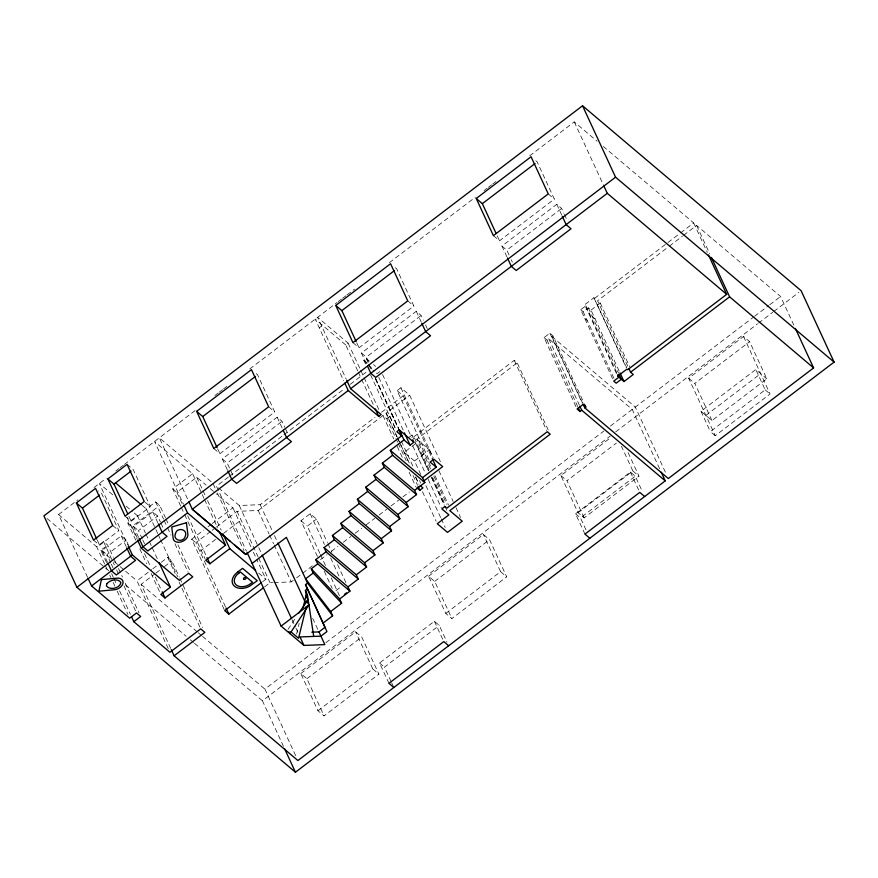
<?xml version="1.0" encoding="UTF-8"?>
<svg xmlns="http://www.w3.org/2000/svg" width="878" height="878" viewBox="0 0 878 878"><rect width="100%" height="100%" fill="white"/><g stroke="black" fill="none" stroke-linecap="round" stroke-linejoin="round"><path stroke-width="0.66" stroke-dasharray="4.39 3.29" d="M296.577 634.037L299.178 623.457M288.017 629.372L295.568 617.925M87.591 577.34L58.574 514.541L77.89 499.834M93.979 487.575L106.271 478.214M115.786 470.97L119.013 468.512M120.088 467.7L123.315 465.241M124.391 464.418L195.289 410.443M214.912 395.495L218.183 393.015M219.28 392.181L222.551 389.689M223.638 388.855L226.908 386.364M249.802 368.936L337.196 302.405M338.282 301.571L341.542 299.091M342.629 298.257L345.899 295.776M346.986 294.953L354.591 289.147M389.393 262.654L475.305 197.243M484.008 190.625L487.268 188.133M488.355 187.31L491.614 184.83M492.712 183.996L495.971 181.516M529.686 155.845L574.267 121.899L597.117 141.226M319.241 327.845L321.644 326.012M357.697 370.812L345.745 344.955L348.138 343.133L317.616 317.309L346.075 378.89M104.625 564.005L96.668 546.764L103.516 541.55L107.665 545.062L113.361 557.376M135.816 540.266L127.848 523.025L137.44 515.715L133.324 512.236M157.733 533.561L146.352 508.933L155.604 501.898L159.752 505.41L165.437 517.724M180.703 506.09L172.736 488.848L192.611 473.714L154.517 441.491L183.535 504.29M93.54 540.113L99.642 545.271L118.826 530.663L101.661 493.502L98.61 490.923M125.06 516.11L131.162 521.269L150.357 506.661L133.182 469.5L128.1 465.197M213.804 448.537L219.917 453.706L274.737 411.958L257.572 374.796L254.51 372.217M352.923 342.618L359.036 347.787L413.856 306.038L396.68 268.877L393.629 266.297M493.414 235.655L499.516 240.813L554.347 199.076L537.171 161.914L534.12 159.335M106.501 562.589L100.816 550.276L107.665 545.062M137.122 537.621L131.996 526.537L159.752 505.41M182.009 503.445L176.884 492.36L196.76 477.226L206.056 485.095M107.577 562.458L102.057 550.506L121.241 535.887L126.125 540.025L128.89 545.995M138.548 537.259L133.577 526.504L152.772 511.885L157.656 516.023L160.411 522.004M227.303 469.686L222.332 458.931L277.152 417.182L282.036 421.319L284.801 427.301M366.422 363.766L361.451 353.011L416.271 311.262L421.155 315.4L423.361 320.185M506.902 256.804L501.931 246.049L556.762 204.3L561.646 208.437L563.852 213.211M110.804 562.996L106.94 554.633L126.125 540.025M142.335 539.004L138.461 530.63L157.656 516.023M232.736 475.02L227.215 463.057L282.036 421.319M368.541 361.923L366.335 357.137L421.155 315.4M509.031 254.96L506.815 250.175L561.646 208.437M365.511 363.942L363.81 360.254L366.203 358.422L369.342 361.077M228.423 477.061L216.449 486.182L246.466 551.143M229.509 476.238L282.837 435.642M283.923 434.808L344.867 388.405M350.311 384.268L367.717 371.01M379.911 371.537L377.09 373.688L373.018 370.242M168.247 648.579L136.957 580.852L151.806 569.548M152.86 568.746L160.29 563.094M161.343 562.282L167.709 557.442L171.858 560.954L179.255 576.956M224.12 609.365L191.689 539.18L203.619 530.092M207.954 526.8L211.214 524.32M212.3 523.497L232.9 507.802L216.372 493.831M170.694 648.403L141.106 584.364L154.89 573.872M155.955 573.06L160.191 569.833M164.438 566.606L171.858 560.954M225.437 606.731L195.849 542.692L211.027 531.135M212.114 530.312L215.362 527.832M216.449 527.009L237.049 511.325L258.22 510.502L382.951 415.546L386.858 418.85L395.385 437.321M428.98 459.578L397.119 390.622L400.884 387.758L409.675 395.199L440.405 461.685M218.523 487.938L239.266 505.487L260.195 504.685L375.049 417.237M381.546 412.287L403.221 395.791L397.119 390.622M199.866 551.395L216.131 539.015M223.725 533.242L241.077 520.028M396.878 436.662L386.035 413.198L409.675 395.199M386.858 418.85L389.942 416.501L386.035 413.198M408.83 437.442L411.914 435.093L413.867 436.75L429.232 469.993M317.441 556.476L300.945 520.764L310.197 513.718L316.541 519.096L327.351 542.494M616.532 373.71L584.66 304.754L593.912 297.708L626.508 367.289M594.647 298.322L679.528 233.702M680.615 232.868L693.675 222.924L603.34 146.494M413.867 436.75L514.267 360.309L517.197 362.79L548.487 430.516M575.946 406.569L544.075 337.613L549.902 333.179L552.833 335.659L584.122 403.375M612.603 378.659L580.742 309.693L585.878 305.785L584.66 304.754M613.909 378.264L583.19 311.767L588.326 307.849L591.015 310.121L619.462 371.701M627.737 366.071L597.578 300.803L668.312 246.948M669.398 246.125L682.458 236.182M683.545 235.348L696.605 225.405L780.608 296.479L794.261 326.034M430.45 468.786L416.798 439.23L517.197 362.79M577.735 406.58L547.005 340.093L548.728 338.787L632.237 409.444L660.113 469.785M582.531 402.936L551.812 336.439L552.833 335.659M319.811 553.228L307.289 526.141L316.541 519.096M591.015 310.121L600.267 303.075L597.578 300.803M420.781 474.526L414.515 460.983L429.254 449.766L416.798 439.23M262.643 581.708L265.902 579.228L256.793 559.527M264.629 586.866L270.051 582.74L272.696 582.641M274.024 582.586L291.222 581.927L295.557 578.624M296.643 577.801L313.995 564.587M320.503 559.626L327.011 554.676M331.357 551.373L337.854 546.423M343.287 542.286L350.871 536.513M355.217 533.209L361.725 528.249M366.06 524.945L374.73 518.338M379.076 515.035L386.66 509.262M391.006 505.958L398.601 500.175M402.936 496.871L409.444 491.921M336 590.62L341.136 586.702M295.634 755.607L264.904 689.12L320.492 646.79M325.947 642.641L603.888 431.021M610.429 426.039L753.5 317.123M754.586 316.289L768.678 305.566M769.765 304.732L780.608 296.479M283.495 746.366L262.445 700.809L610.276 435.971M615.73 431.822L757.484 323.894M758.57 323.071L772.75 312.272M773.836 311.449L798.914 292.352M300.803 673.569L355.623 631.82L361.725 636.989L378.901 674.15L324.07 715.888L317.968 710.73L300.803 673.569L306.905 678.727L324.07 715.888M428.607 576.253L483.438 534.515L489.54 539.674L506.705 576.835L451.885 618.584L445.783 613.415L428.607 576.253L434.709 581.423L451.885 618.584M628.099 452.598L638.975 476.139L584.144 517.877L578.042 512.708L560.877 475.547L611.395 437.079M743.512 336.493L770.072 393.981L715.241 435.718L688.681 378.242L743.512 336.493L749.614 341.663L766.779 378.824L711.959 420.562L700.973 411.266L755.793 369.528L766.779 378.824M306.905 678.727L361.725 636.989M434.709 581.423L489.54 539.674M584.144 517.877L566.979 480.716L616.433 443.061M711.959 420.562L694.794 383.401L749.614 341.663M388.954 683.347L379.559 663.022L434.39 621.273L439.263 625.41L447.001 642.147M584.946 534.109L575.562 513.795L630.382 472.046L635.266 476.183L642.444 491.724M317.968 710.73L372.799 668.981L355.623 631.82M445.783 613.415L500.603 571.677L483.438 534.515M578.042 512.708L632.873 470.97L621.426 446.2M705.857 415.404L760.677 373.655M391.072 681.493L384.443 667.148L439.263 625.41M585.966 529.873L580.446 517.921L635.266 476.183M715.241 435.718L710.357 431.592L765.188 389.843L755.793 369.528M548.245 193.906L554.347 199.076M765.188 389.843L770.072 393.981M688.681 378.242L694.794 383.401M597.94 306.411L598.675 307.037M588.688 313.457L589.906 314.489M592.354 316.563L595.032 318.835M580.742 309.693L583.19 311.767M501.931 246.049L506.815 250.175M584.77 318.407L587.206 320.47M551.812 336.439L635.321 407.096L666.04 473.593M544.075 337.613L547.005 340.093M632.873 470.97L638.975 476.139M407.754 300.88L413.856 306.038M560.877 475.547L566.979 480.716M575.562 513.795L580.446 517.921M361.451 353.011L366.335 357.137M373.534 364.622L375.63 366.389M345.745 344.955L315.224 319.131L343.671 380.712M363.81 360.254L367.717 363.558M414.515 460.983L404.264 452.302L415.909 443.434L428.431 470.52M500.603 571.677L506.705 576.835M268.635 406.799L274.737 411.958M300.945 520.764L307.289 526.141M222.332 458.931L227.215 463.057M210.182 488.585L215.34 492.953M379.559 663.022L384.443 667.148M172.736 488.848L176.884 492.36M372.799 668.981L378.901 674.15M258.67 573.115L265.902 579.228M191.689 539.18L195.849 542.692M145.265 502.359L150.357 506.661M142.236 505.454L146.352 508.933M112.735 494.819L99.346 483.493L127.793 545.062M126.114 506.134L132.293 511.369M133.577 526.504L138.461 530.63M127.848 523.025L131.996 526.537M112.724 525.505L118.826 530.663M102.057 550.506L106.94 554.633M58.574 514.541L96.668 546.764M100.816 550.276L113.207 560.768M114.239 561.635L124.566 570.371M125.598 571.249L136.957 580.852M141.106 584.364L197.287 631.897M198.329 632.786L201.446 635.42M202.489 636.309L264.904 689.12M47.039 518.547L104.548 567.21M105.59 568.088L108.729 570.744M125.466 584.902L186.114 636.221M190.296 639.755L193.434 642.411M194.477 643.3L262.445 700.809M696.605 225.405L709.687 253.731M693.675 222.924L707.328 252.48M574.267 121.899L603.285 184.698M700.973 411.266L710.357 431.592M564.4 214.408L567.166 220.389M556.762 204.3L561.733 215.055M600.267 303.075L629.844 367.103M593.912 297.708L626.343 367.893M588.326 307.849L618.485 373.117M585.878 305.785L617.75 374.741M630.382 472.046L639.217 491.175M549.902 333.179L582.333 403.364M548.728 338.787L579.447 405.274M511.237 259.734L512.346 262.127M497.233 235.864L499.516 240.813M514.267 360.309L546.698 430.494M425.578 324.959L427.235 328.548M416.271 311.262L421.242 322.028M400.884 387.758L433.315 457.943M429.254 449.766L432.667 457.153M438.923 470.696L453.147 501.481M456 507.638L460.544 517.493M403.221 395.791L431.669 457.361M418.993 441.085L431.515 468.183M434.928 475.569L448.581 505.113M433.864 476.172L446.957 504.488M432.645 477.38L445.168 504.477M431.844 477.917L444.367 505.004M444.926 506.233L447.209 511.161M411.914 435.093L428.42 470.806M431.263 476.963L444.345 505.278M382.567 374.511L411.584 437.31M412.814 446.068L425.336 473.154M428.179 479.311L441.261 507.627M378.791 377.386L403.265 430.33M425.896 485.611L440.69 517.625M441.261 518.854L445.245 527.48M370.746 366.708L371.855 369.089M375.532 378.374L398.294 427.63M366.203 358.422L368.486 363.349M369.056 364.579L371.328 369.506M375.312 378.122L398.634 428.607M368.694 364.381L370.395 368.08M375.521 379.153L398.283 428.409M356.742 342.826L359.036 347.787M389.942 416.501L396.197 430.044M401.323 441.129L413.264 466.986M419.53 480.529L420.661 482.999M370.637 375.027L396.241 430.439M386.276 413.406L397.119 436.871M397.69 438.1L409.949 464.616M415.645 476.93L419.058 484.316M422.472 491.713L436.125 521.258M397.449 437.892L399.15 441.579M399.72 442.808L409.378 463.716M415.623 477.237L418.466 483.383M395.956 438.55L397.668 442.249M398.239 443.478L406.196 460.72M413.033 475.492L417.577 485.347M382.951 415.546L393.761 438.934M397.174 446.331L402.289 457.405M409.126 472.188L415.952 486.961M348.138 343.133L360.09 368.99M360.66 370.22L363.503 376.377M364.074 377.606L378.868 409.62M358.257 372.042L361.11 378.199M361.67 379.439L374.193 406.525M434.39 621.273L443.225 640.402M285.35 428.486L288.116 434.467M277.152 417.182L282.123 427.948M327.922 543.723L331.906 552.339M337.591 564.653L346.13 583.124M391.621 682.689L393.278 686.278M310.197 513.718L324.421 544.503M330.677 558.046L339.786 577.757M320.382 554.457L325.497 565.542M331.193 577.856L339.72 596.327M324.267 571.249L332.235 588.49M260.195 504.685L272.18 530.619M274.463 535.558L277.316 541.737M312.7 618.321L317.836 629.427M258.22 510.502L269.03 533.901M269.601 535.13L273.585 543.756M274.156 544.986L291.222 581.927M217.623 448.746L219.917 453.706M239.266 505.487L258.176 546.412M258.758 547.652L261.04 552.613M291.99 619.583L295.425 627.024M295.996 628.264L298.29 633.225M237.049 511.325L258.121 556.915M258.681 558.145L270.051 582.74M232.9 507.802L251.108 547.213M253.38 552.141L256.222 558.298M215.066 488.003L212.783 483.087L159.313 437.837L187.76 499.406M217.338 492.931L244.084 550.802M196.76 477.226L202.445 489.54M203.016 490.78L205.298 495.697M207.57 500.625L221.223 530.18M192.611 473.714L203.981 498.342M204.552 499.571L217.645 527.897M187.694 515.759L206.473 556.389M181.263 507.319L184.117 513.476M184.676 514.706L205.167 559.034M166.008 518.953L168.85 525.11M177.96 544.81L190.471 571.896M155.604 501.898L163.571 519.128M164.131 520.369L166.985 526.526M167.544 527.755L170.958 535.141M174.941 543.756L188.035 572.083M160.97 523.189L163.725 529.171M152.772 511.885L157.744 522.651M179.825 578.196L202.588 627.452M158.292 534.801L160.005 538.488M160.575 539.718L177.641 576.659M167.709 557.442L175.106 573.444M179.09 582.07L181.362 586.998M181.933 588.227L200.711 628.857M137.44 515.715L145.408 532.957M145.978 534.186L148.821 540.343M149.392 541.583L151.664 546.5M152.234 547.74L157.349 558.814M142.884 540.189L144.541 543.778M128.879 516.319L131.162 521.269M144.519 553.623L150.775 567.177M155.329 577.022L161.585 590.565M127.036 517.34L137.275 539.509M139.789 548.882L146.626 563.665M151.17 573.51L160.279 593.21M121.241 535.887L126.212 546.654M113.931 558.606L116.203 563.533M118.475 568.461L122.459 577.076M125.302 583.233L138.965 612.789M103.516 541.55L112.625 561.251M113.185 562.48L114.327 564.949M116.598 569.866L119.452 576.023M123.996 585.878L136.518 612.965M111.352 564.192L113.01 567.781M97.348 540.321L99.642 545.271M111.627 573.674L113.328 577.373M113.899 578.602L116.741 584.759M119.595 590.916L130.405 614.315M105.195 565.234L107.478 570.162M109.75 575.09L110.891 577.548M113.163 582.476L114.875 586.175M117.147 591.092L127.958 614.49"/><path stroke-width="1.32" d="M303.086 607.598L306.016 595.69L307.399 594.636L305.445 590.4L307.454 588.864L305.5 584.627L307.53 583.08L286.393 537.325L252.129 563.402M306.345 606.544L298.542 638.284L290.881 631.798M307.322 602.571L307.969 599.926L306.016 595.69M298.586 613.349L307.969 599.926M306.894 600.75L308.858 604.986L289.97 633.609L288.994 631.491M582.553 105.777L43.9 515.891L76.902 587.316L295.447 772.223L834.1 362.109L801.098 290.684L582.553 105.777L615.555 177.191L834.1 362.109M76.364 502.951L95.548 488.344L112.724 525.505L93.54 540.113L76.364 502.951L82.466 508.11L96.778 539.081M107.884 478.949L127.08 464.341L144.244 501.503L125.06 516.11L107.884 478.949L113.997 484.107L127.727 513.839M196.639 411.376L251.459 369.638L268.635 406.799L213.804 448.537L196.639 411.376L202.741 416.545L217.053 447.506M335.758 305.456L390.578 263.718L407.754 300.88L352.923 342.618L335.758 305.456L341.86 310.625L356.172 341.586M476.249 198.494L531.069 156.745L548.245 193.906L493.414 235.655L476.249 198.494L482.351 203.652L496.081 233.383M82.466 508.11L99.521 495.126M113.997 484.107L131.052 471.124M202.741 416.545L255.421 376.432M341.86 310.625L394.54 270.512M482.351 203.652L535.02 163.549M76.902 587.316L615.555 177.191M661.255 472.243L665.239 480.859L297.905 760.535L174.107 655.789L204.859 632.369L200.711 628.857L169.959 652.277L133.818 621.701L140.667 616.477L136.518 612.965L129.659 618.189L91.575 585.955L132.348 554.907L128.364 546.292M159.061 562.513L170.442 587.141L160.85 594.439L164.998 597.962L192.754 576.824L188.605 573.312L179.353 580.358L141.259 548.124L187.519 512.906L184.106 505.519M344.813 383.17L348.226 390.545L192.315 509.251L230.398 541.485M348.226 390.545L378.747 416.37L381.14 414.548L350.618 388.724L607.269 193.314L603.855 185.927M219.346 531.596L225.602 545.139L205.737 560.263L209.886 563.775L229.762 548.651L222.935 533.868M234.547 544.997L245.785 554.501L401.696 435.795L398.842 429.638M392.609 455.276L382.325 463.101L414.57 490.374L424.842 482.549L392.609 455.276L390.326 450.337L403.979 439.944L399.435 430.088M403.979 439.944L410.092 445.102L413.856 442.238L412.715 439.779M374.006 475.163L384.29 467.337L416.523 494.61L406.24 502.435L374.006 475.163L375.96 479.41L408.204 506.672L397.921 514.497L365.687 487.235L375.96 479.41M357.368 499.297L367.641 491.471L399.885 518.744L389.602 526.57L357.368 499.297L359.321 503.533L391.555 530.806L381.282 538.631L349.038 511.369L359.321 503.533M261.556 582.531L224.691 610.594L228.851 614.106L263.543 587.689M340.719 523.431L351.002 515.606L383.236 542.867L372.963 550.693L340.719 523.431L342.683 527.667L374.917 554.94L364.633 562.765L332.4 535.492L342.683 527.667M324.081 547.565L334.353 539.729L366.598 567.001L356.314 574.827L324.081 547.565L326.034 551.801L358.279 579.063L347.995 586.888L315.762 559.626L326.034 551.801M390.326 450.337L422.559 477.61L436.223 467.206L432.239 458.59M423.328 481.342L442.677 466.613L433.886 459.172L430.121 462.047L436.223 467.206M341.63 603.197L313.205 573.027L311.251 568.79L317.715 563.863L349.949 591.135L339.676 598.961L341.63 603.197L330.666 611.549L332.63 615.785L323.027 623.095L326.945 631.567L320.942 636.144L300.013 636.945L303.931 645.418L324.86 644.617L318.977 631.908L311.756 632.182M416.929 487.784L419.86 490.264L422.944 487.916L420.189 485.6M313.205 573.027L305.577 578.832L330.666 611.549M303.931 645.418L281.114 626.113L308.858 604.986M708.469 254.949L726.677 294.349L627.649 369.748L626.914 369.122L617.662 376.168L624.017 381.535L633.268 374.5L630.58 372.228L628.867 368.53M630.58 372.228L729.607 296.83L711.399 257.419M795.402 328.493L813.599 367.904L668.323 478.521L584.803 407.853L585.835 407.074L582.904 404.593L577.076 409.027L580.007 411.508L581.719 410.202L580.018 406.514M344.406 594.428L346.459 592.859M318.977 631.908L324.992 627.331L307.454 588.864M607.269 193.314L726.677 294.349M729.607 296.83L813.599 367.904M581.719 410.202L665.239 480.859M644.661 496.509L639.777 492.371L584.946 534.109L589.829 538.247M413.856 442.238L399.205 429.847L396.812 431.669L401.696 435.795M448.658 645.736L443.774 641.598L388.954 683.347L393.838 687.474M347.732 588.973L349.543 590.51M245.785 554.501L192.315 509.251L188.902 501.865M187.519 512.906L225.602 545.139M229.762 548.651L255.575 570.491M115.468 482.801L141.204 504.587M132.348 554.907L170.442 587.141M311.251 568.79L339.676 598.961M307.53 583.08L332.63 615.785M562.282 216.251L566.145 224.625L571.029 228.752L516.209 270.501L511.325 266.363L507.462 258M620.033 372.93L624.017 381.535M619.056 374.346L621.328 379.263L616.18 383.181L613.744 381.118L618.88 377.2L617.75 374.741M584.693 404.615L585.835 407.074M583.102 404.165L584.803 407.853M578.306 407.82L580.007 411.508M421.791 323.225L425.665 331.588L430.549 335.725L375.718 377.463L370.834 373.326L367.52 366.159M404.396 432.799L410.092 445.102M422.559 477.61L424.842 482.549M418.147 486.577L419.86 490.264M414.57 490.374L416.523 494.61M375.334 408.983L378.747 416.37M406.24 502.435L408.204 506.672M346.645 380.119L350.618 388.724M382.325 463.101L384.29 467.337M397.921 514.497L399.885 518.744M389.602 526.57L391.555 530.806M365.687 487.235L367.641 491.471M381.282 538.631L383.236 542.867M372.963 550.693L374.917 554.94M349.038 511.369L351.002 515.606M364.633 562.765L366.598 567.001M356.314 574.827L358.279 579.063M332.4 535.492L334.353 539.729M283.232 430.341L286.546 437.507L291.43 441.645L236.599 483.383L231.715 479.256L227.852 470.882M347.995 586.888L349.949 591.135M315.762 559.626L317.715 563.863M277.887 542.977L305.281 602.264M262.193 555.094L291.419 618.342M247.036 552.372L281.114 626.113M207.043 557.629L209.886 563.775M226.008 607.96L228.851 614.106M284.637 748.824L295.447 772.223M158.292 523.848L162.156 532.211L167.039 536.348L147.855 550.956L142.971 546.818L139.108 538.455M162.156 591.805L164.998 597.962M137.846 540.738L141.259 548.124M126.772 547.85L130.635 556.213L135.519 560.351L116.324 574.958L111.44 570.821L108.126 563.654M171.265 649.632L174.107 655.789M131.535 616.773L133.818 621.701M88.162 578.569L91.575 585.955M305.5 584.627L323.027 623.095M307.399 594.636L313.709 636.418M305.445 590.4L306.455 597.139M101.376 579.612L98.94 591.179L113.471 589.829A7.792 5.378 -24.8 0 0 122.986 583.277A7.792 5.378 -24.8 0 0 115.907 578.262L101.376 579.612M175.479 533.55C172.439 540.541 183.557 543.197 185.247 536.304C188.276 529.313 177.158 526.657 175.479 533.55M106.853 583.727L106.403 585.867C109.684 590.62 120.264 588.271 120.868 582.432C117.707 577.965 109.959 580.018 106.853 583.727M237.872 571.896L235.304 574.146A13.258 9.142 -24.8 0 0 234.481 586.252A13.258 9.142 -24.8 0 0 249.593 586.23L257.232 580.709L242.58 568.318L237.872 571.896M239.167 572.873L236.895 574.86A11.03 7.606 -24.8 0 0 236.215 584.935A11.03 7.606 -24.8 0 0 248.781 584.913L252.579 582.29L240.374 571.951L239.167 572.873M444.916 506.518L441.832 508.867L448.91 514.859L437.266 523.727L447.517 532.397L462.256 521.181L449.799 510.645L550.199 434.204L547.268 431.724L446.869 508.164L444.916 506.518M186.388 522.739L171.726 527.03L173.131 537.852A7.792 5.378 -24.8 0 0 181.263 541.891A7.792 5.378 -24.8 0 0 187.793 533.561L186.388 522.739M244.238 579.414A1.328 0.911 -24.8 0 0 246.027 578.053A1.328 0.911 -24.8 0 0 244.029 577.801A1.328 0.911 -24.8 0 0 244.238 579.414"/></g></svg>
